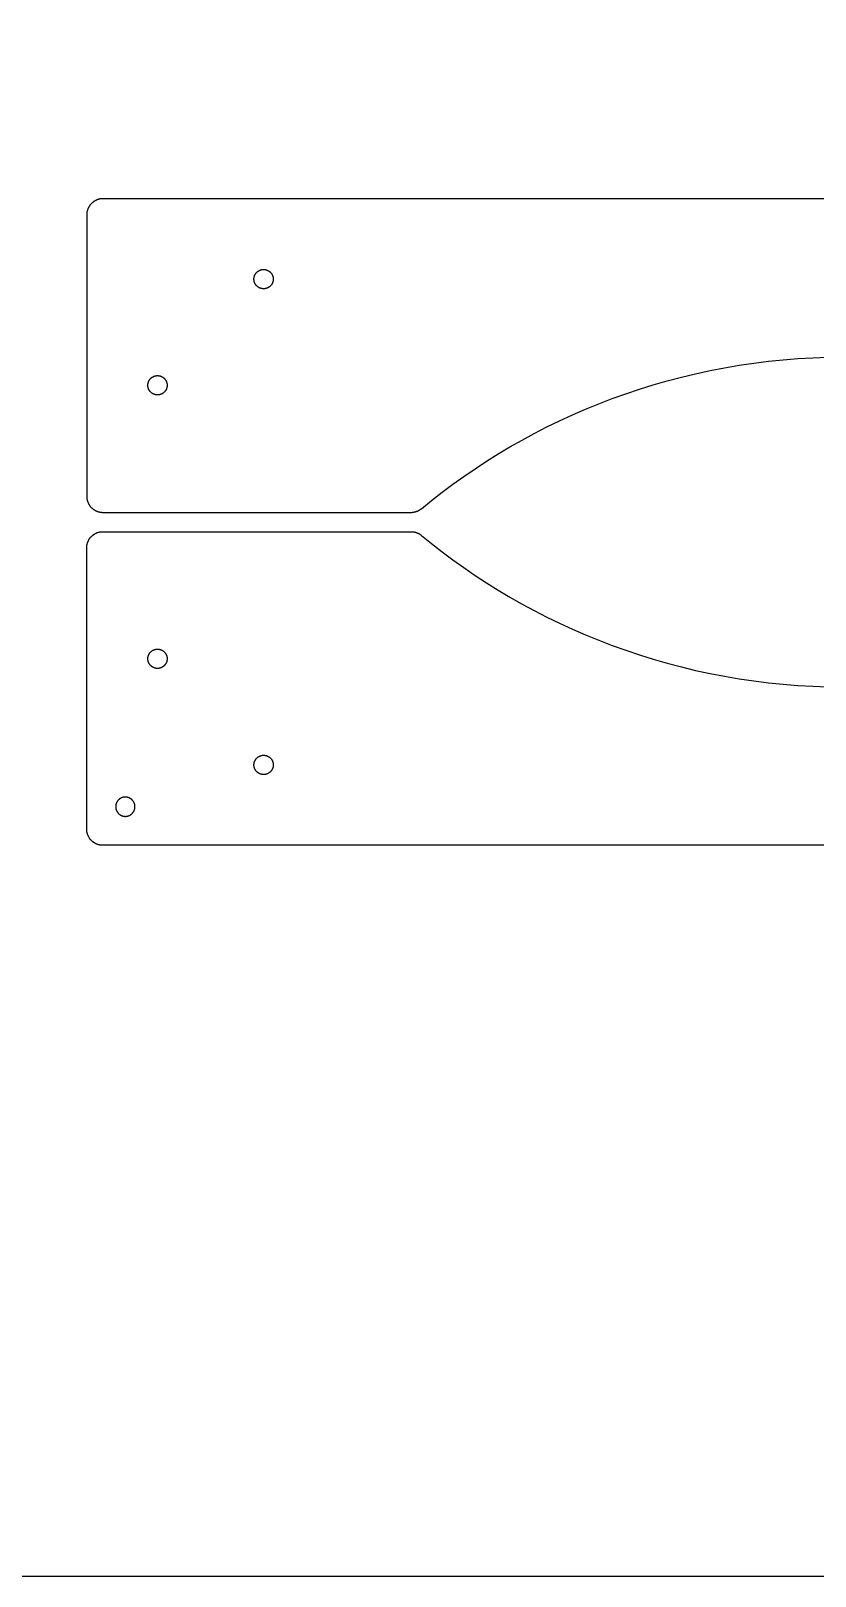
# Model space of a CAD drawing. Header units: millimetres. Extents: x 0 to 1736, y 0 to 1922.
# Drawn here: x 634.9 to 878.8, y 0 to 480.5 of the extents above; entities that cross this region are included whole.
import ezdxf

# ---------------------------------------------------------------- set-up
doc = ezdxf.new("R2010")
doc.units = ezdxf.units.MM
doc.header["$MEASUREMENT"] = 0
doc.layers.add('Default', color=18, linetype='Continuous', true_color=0x000000)

msp = doc.modelspace()

# ---------------------------------------------------------------- linework, layer by layer
at = {"layer": 'Default', "color": 251, "true_color": 0x696969}
msp.add_lwpolyline([(0, 0), (1736, 0), (1736, 961), (0, 961)], close=True, dxfattribs=at)
at = {"layer": 'Default'}
for points in [[(1117.3, 428.31), (657.3, 428.31), (657.19, 428.31), (657.07, 428.31), (656.96, 428.3), (656.85, 428.29), (656.73, 428.28), (656.62, 428.26), (656.5, 428.25), (656.39, 428.23), (656.27, 428.2), (656.15, 428.18), (656.04, 428.15), (655.92, 428.12), (655.8, 428.08), (655.69, 428.05), (655.57, 428), (655.46, 427.96), (655.34, 427.91), (655.23, 427.86), (655.11, 427.81), (655, 427.75), (654.89, 427.69), (654.78, 427.63), (654.67, 427.56), (654.56, 427.5), (654.45, 427.42), (654.35, 427.35), (654.25, 427.27), (654.15, 427.19), (654.05, 427.11), (653.95, 427.02), (653.85, 426.94), (653.76, 426.85), (653.67, 426.75), (653.58, 426.66), (653.5, 426.56), (653.41, 426.46), (653.33, 426.36), (653.26, 426.26), (653.18, 426.15), (653.11, 426.05), (653.04, 425.94), (652.98, 425.83), (652.91, 425.72), (652.86, 425.61), (652.8, 425.49), (652.75, 425.38), (652.7, 425.27), (652.65, 425.15), (652.6, 425.04), (652.56, 424.92), (652.52, 424.8), (652.49, 424.69), (652.46, 424.57), (652.43, 424.45), (652.4, 424.34), (652.38, 424.22), (652.36, 424.1), (652.34, 423.99), (652.33, 423.87), (652.32, 423.76), (652.31, 423.65), (652.3, 423.53), (652.3, 423.42), (652.3, 423.31), (652.3, 335.78), (652.3, 335.67), (652.3, 335.56), (652.31, 335.44), (652.32, 335.33), (652.33, 335.22), (652.34, 335.1), (652.36, 334.99), (652.38, 334.87), (652.4, 334.75), (652.43, 334.64), (652.46, 334.52), (652.49, 334.4), (652.52, 334.29), (652.56, 334.17), (652.6, 334.06), (652.65, 333.94), (652.7, 333.82), (652.75, 333.71), (652.8, 333.6), (652.86, 333.48), (652.91, 333.37), (652.98, 333.26), (653.04, 333.15), (653.11, 333.04), (653.18, 332.94), (653.26, 332.83), (653.33, 332.73), (653.41, 332.63), (653.5, 332.53), (653.58, 332.43), (653.67, 332.34), (653.76, 332.24), (653.85, 332.15), (653.95, 332.07), (654.05, 331.98), (654.15, 331.9), (654.25, 331.82), (654.35, 331.74), (654.45, 331.67), (654.56, 331.6), (654.67, 331.53), (654.78, 331.46), (654.89, 331.4), (655, 331.34), (655.11, 331.28), (655.23, 331.23), (655.34, 331.18), (655.46, 331.13), (655.57, 331.09), (655.69, 331.05), (655.8, 331.01), (655.92, 330.97), (656.04, 330.94), (656.15, 330.91), (656.27, 330.89), (656.39, 330.86), (656.5, 330.84), (656.62, 330.83), (656.73, 330.81), (656.85, 330.8), (656.96, 330.79), (657.07, 330.79), (657.19, 330.78), (657.3, 330.78), (753.17, 330.78), (753.27, 330.78), (753.38, 330.78), (753.48, 330.79), (753.59, 330.8), (753.7, 330.81), (753.81, 330.82), (753.91, 330.84), (754.02, 330.85), (754.13, 330.87), (754.23, 330.9), (754.34, 330.92), (754.44, 330.95), (754.55, 330.98), (754.65, 331.01), (754.76, 331.04), (754.86, 331.08), (754.96, 331.11), (755.06, 331.15), (755.16, 331.2), (755.26, 331.24), (755.36, 331.29), (755.46, 331.34), (755.55, 331.39), (755.65, 331.44), (755.74, 331.49), (755.83, 331.55), (755.92, 331.61), (756.01, 331.67), (756.1, 331.73), (756.19, 331.8), (756.27, 331.86), (756.35, 331.93), (759.54, 334.51), (762.81, 337.05), (766.15, 339.54), (769.56, 341.97), (773.04, 344.36), (776.59, 346.68), (780.21, 348.94), (783.9, 351.14), (787.66, 353.28), (791.48, 355.34), (795.36, 357.34), (799.31, 359.26), (803.31, 361.1), (807.38, 362.87), (811.49, 364.56), (815.67, 366.16), (819.89, 367.68), (824.15, 369.11), (828.47, 370.45), (832.83, 371.7), (837.22, 372.85), (841.65, 373.91), (846.12, 374.88), (850.62, 375.75), (855.14, 376.52), (859.69, 377.18), (864.26, 377.75), (868.85, 378.22), (873.45, 378.58), (878.06, 378.84), (882.68, 379)], [(1117.3, 227.25), (657.3, 227.25), (657.19, 227.25), (657.07, 227.25), (656.96, 227.26), (656.85, 227.27), (656.73, 227.28), (656.62, 227.3), (656.5, 227.31), (656.39, 227.33), (656.27, 227.36), (656.15, 227.38), (656.04, 227.41), (655.92, 227.44), (655.8, 227.48), (655.69, 227.52), (655.57, 227.56), (655.46, 227.6), (655.34, 227.65), (655.23, 227.7), (655.11, 227.75), (655, 227.81), (654.89, 227.87), (654.78, 227.93), (654.67, 228), (654.56, 228.06), (654.45, 228.14), (654.35, 228.21), (654.25, 228.29), (654.15, 228.37), (654.05, 228.45), (653.95, 228.54), (653.85, 228.62), (653.76, 228.71), (653.67, 228.81), (653.58, 228.9), (653.5, 229), (653.41, 229.1), (653.33, 229.2), (653.26, 229.3), (653.18, 229.41), (653.11, 229.51), (653.04, 229.62), (652.98, 229.73), (652.91, 229.84), (652.86, 229.95), (652.8, 230.07), (652.75, 230.18), (652.7, 230.29), (652.65, 230.41), (652.6, 230.52), (652.56, 230.64), (652.52, 230.76), (652.49, 230.87), (652.46, 230.99), (652.43, 231.11), (652.4, 231.22), (652.38, 231.34), (652.36, 231.46), (652.34, 231.57), (652.33, 231.69), (652.32, 231.8), (652.31, 231.91), (652.3, 232.03), (652.3, 232.14), (652.3, 232.25), (652.3, 319.78), (652.3, 319.89), (652.3, 320), (652.31, 320.12), (652.32, 320.23), (652.33, 320.34), (652.34, 320.46), (652.36, 320.57), (652.38, 320.69), (652.4, 320.81), (652.43, 320.92), (652.46, 321.04), (652.49, 321.16), (652.52, 321.27), (652.56, 321.39), (652.6, 321.51), (652.65, 321.62), (652.7, 321.74), (652.75, 321.85), (652.8, 321.96), (652.86, 322.08), (652.91, 322.19), (652.98, 322.3), (653.04, 322.41), (653.11, 322.52), (653.18, 322.62), (653.26, 322.73), (653.33, 322.83), (653.41, 322.93), (653.5, 323.03), (653.58, 323.13), (653.67, 323.22), (653.76, 323.32), (653.85, 323.41), (653.95, 323.49), (654.05, 323.58), (654.15, 323.66), (654.25, 323.74), (654.35, 323.82), (654.45, 323.89), (654.56, 323.97), (654.67, 324.03), (654.78, 324.1), (654.89, 324.16), (655, 324.22), (655.11, 324.28), (655.23, 324.33), (655.34, 324.38), (655.46, 324.43), (655.57, 324.47), (655.69, 324.51), (655.8, 324.55), (655.92, 324.59), (656.04, 324.62), (656.15, 324.65), (656.27, 324.67), (656.39, 324.7), (656.5, 324.72), (656.62, 324.73), (656.73, 324.75), (656.85, 324.76), (656.96, 324.77), (657.07, 324.78), (657.19, 324.78), (657.3, 324.78), (753.17, 324.78), (753.27, 324.78), (753.38, 324.78), (753.48, 324.77), (753.59, 324.76), (753.7, 324.75), (753.81, 324.74), (753.91, 324.72), (754.02, 324.71), (754.13, 324.69), (754.23, 324.67), (754.34, 324.64), (754.44, 324.61), (754.55, 324.59), (754.65, 324.55), (754.76, 324.52), (754.86, 324.49), (754.96, 324.45), (755.06, 324.41), (755.16, 324.36), (755.26, 324.32), (755.36, 324.27), (755.46, 324.22), (755.55, 324.17), (755.65, 324.12), (755.74, 324.07), (755.83, 324.01), (755.92, 323.95), (756.01, 323.89), (756.1, 323.83), (756.19, 323.77), (756.27, 323.7), (756.35, 323.63), (759.54, 321.05), (762.81, 318.51), (766.15, 316.02), (769.56, 313.59), (773.04, 311.2), (776.59, 308.88), (780.21, 306.62), (783.9, 304.42), (787.66, 302.28), (791.48, 300.22), (795.36, 298.22), (799.31, 296.3), (803.31, 294.46), (807.38, 292.69), (811.49, 291), (815.67, 289.4), (819.89, 287.88), (824.15, 286.45), (828.47, 285.11), (832.83, 283.86), (837.22, 282.71), (841.65, 281.65), (846.12, 280.68), (850.62, 279.81), (855.14, 279.04), (859.69, 278.38), (864.26, 277.81), (868.85, 277.34), (873.45, 276.98), (878.06, 276.72), (882.68, 276.57)]]:
    msp.add_lwpolyline(points, dxfattribs=at)
for points in [[(707.3, 406.31), (707.36, 406.31), (707.43, 406.31), (707.5, 406.3), (707.57, 406.3), (707.63, 406.29), (707.7, 406.28), (707.77, 406.27), (707.84, 406.26), (707.91, 406.25), (707.98, 406.23), (708.05, 406.21), (708.12, 406.2), (708.19, 406.17), (708.26, 406.15), (708.33, 406.13), (708.4, 406.1), (708.47, 406.07), (708.54, 406.04), (708.61, 406.01), (708.67, 405.98), (708.74, 405.94), (708.81, 405.9), (708.87, 405.86), (708.94, 405.82), (709, 405.78), (709.07, 405.73), (709.13, 405.69), (709.19, 405.64), (709.25, 405.59), (709.31, 405.54), (709.36, 405.49), (709.42, 405.43), (709.47, 405.38), (709.52, 405.32), (709.58, 405.26), (709.63, 405.2), (709.67, 405.14), (709.72, 405.08), (709.76, 405.02), (709.81, 404.95), (709.85, 404.89), (709.89, 404.82), (709.93, 404.76), (709.96, 404.69), (710, 404.62), (710.03, 404.55), (710.06, 404.48), (710.09, 404.42), (710.11, 404.35), (710.14, 404.28), (710.16, 404.21), (710.18, 404.14), (710.2, 404.07), (710.22, 404), (710.23, 403.93), (710.25, 403.86), (710.26, 403.79), (710.27, 403.72), (710.28, 403.65), (710.28, 403.58), (710.29, 403.51), (710.29, 403.44), (710.3, 403.38), (710.3, 403.31), (710.3, 403.24), (710.29, 403.18), (710.29, 403.11), (710.28, 403.04), (710.28, 402.97), (710.27, 402.9), (710.26, 402.83), (710.25, 402.77), (710.23, 402.7), (710.22, 402.63), (710.2, 402.56), (710.18, 402.49), (710.16, 402.42), (710.14, 402.35), (710.11, 402.28), (710.09, 402.21), (710.06, 402.14), (710.03, 402.07), (710, 402), (709.96, 401.93), (709.93, 401.87), (709.89, 401.8), (709.85, 401.73), (709.81, 401.67), (709.76, 401.61), (709.72, 401.54), (709.67, 401.48), (709.63, 401.42), (709.58, 401.36), (709.52, 401.3), (709.47, 401.25), (709.42, 401.19), (709.36, 401.14), (709.31, 401.08), (709.25, 401.03), (709.19, 400.98), (709.13, 400.93), (709.07, 400.89), (709, 400.84), (708.94, 400.8), (708.87, 400.76), (708.81, 400.72), (708.74, 400.68), (708.67, 400.65), (708.61, 400.61), (708.54, 400.58), (708.47, 400.55), (708.4, 400.52), (708.33, 400.5), (708.26, 400.47), (708.19, 400.45), (708.12, 400.43), (708.05, 400.41), (707.98, 400.39), (707.91, 400.37), (707.84, 400.36), (707.77, 400.35), (707.7, 400.34), (707.63, 400.33), (707.57, 400.32), (707.5, 400.32), (707.43, 400.31), (707.36, 400.31), (707.3, 400.31), (707.23, 400.31), (707.16, 400.31), (707.1, 400.32), (707.03, 400.32), (706.96, 400.33), (706.89, 400.34), (706.82, 400.35), (706.75, 400.36), (706.68, 400.37), (706.61, 400.39), (706.54, 400.41), (706.47, 400.43), (706.4, 400.45), (706.33, 400.47), (706.26, 400.5), (706.19, 400.52), (706.12, 400.55), (706.05, 400.58), (705.99, 400.61), (705.92, 400.65), (705.85, 400.68), (705.79, 400.72), (705.72, 400.76), (705.66, 400.8), (705.59, 400.84), (705.53, 400.89), (705.47, 400.93), (705.41, 400.98), (705.35, 401.03), (705.29, 401.08), (705.23, 401.14), (705.18, 401.19), (705.12, 401.25), (705.07, 401.3), (705.02, 401.36), (704.97, 401.42), (704.92, 401.48), (704.87, 401.54), (704.83, 401.61), (704.79, 401.67), (704.74, 401.73), (704.71, 401.8), (704.67, 401.87), (704.63, 401.93), (704.6, 402), (704.57, 402.07), (704.54, 402.14), (704.51, 402.21), (704.48, 402.28), (704.46, 402.35), (704.43, 402.42), (704.41, 402.49), (704.39, 402.56), (704.38, 402.63), (704.36, 402.7), (704.35, 402.77), (704.33, 402.83), (704.32, 402.9), (704.32, 402.97), (704.31, 403.04), (704.3, 403.11), (704.3, 403.18), (704.3, 403.24), (704.3, 403.31), (704.3, 403.38), (704.3, 403.44), (704.3, 403.51), (704.31, 403.58), (704.32, 403.65), (704.32, 403.72), (704.33, 403.79), (704.35, 403.86), (704.36, 403.93), (704.38, 404), (704.39, 404.07), (704.41, 404.14), (704.43, 404.21), (704.46, 404.28), (704.48, 404.35), (704.51, 404.42), (704.54, 404.48), (704.57, 404.55), (704.6, 404.62), (704.63, 404.69), (704.67, 404.76), (704.71, 404.82), (704.74, 404.89), (704.79, 404.95), (704.83, 405.02), (704.87, 405.08), (704.92, 405.14), (704.97, 405.2), (705.02, 405.26), (705.07, 405.32), (705.12, 405.38), (705.18, 405.43), (705.23, 405.49), (705.29, 405.54), (705.35, 405.59), (705.41, 405.64), (705.47, 405.69), (705.53, 405.73), (705.59, 405.78), (705.66, 405.82), (705.72, 405.86), (705.79, 405.9), (705.85, 405.94), (705.92, 405.98), (705.99, 406.01), (706.05, 406.04), (706.12, 406.07), (706.19, 406.1), (706.26, 406.13), (706.33, 406.15), (706.4, 406.17), (706.47, 406.2), (706.54, 406.21), (706.61, 406.23), (706.68, 406.25), (706.75, 406.26), (706.82, 406.27), (706.89, 406.28), (706.96, 406.29), (707.03, 406.3), (707.1, 406.3), (707.16, 406.31), (707.23, 406.31)], [(674.3, 373.31), (674.36, 373.31), (674.43, 373.31), (674.5, 373.3), (674.57, 373.3), (674.63, 373.29), (674.7, 373.28), (674.77, 373.27), (674.84, 373.26), (674.91, 373.25), (674.98, 373.23), (675.05, 373.21), (675.12, 373.2), (675.19, 373.17), (675.26, 373.15), (675.33, 373.13), (675.4, 373.1), (675.47, 373.07), (675.54, 373.04), (675.61, 373.01), (675.67, 372.98), (675.74, 372.94), (675.81, 372.9), (675.87, 372.86), (675.94, 372.82), (676, 372.78), (676.07, 372.73), (676.13, 372.69), (676.19, 372.64), (676.25, 372.59), (676.31, 372.54), (676.36, 372.49), (676.42, 372.43), (676.47, 372.38), (676.52, 372.32), (676.58, 372.26), (676.63, 372.2), (676.67, 372.14), (676.72, 372.08), (676.76, 372.02), (676.81, 371.95), (676.85, 371.89), (676.89, 371.82), (676.93, 371.76), (676.96, 371.69), (677, 371.62), (677.03, 371.55), (677.06, 371.48), (677.09, 371.42), (677.11, 371.35), (677.14, 371.28), (677.16, 371.21), (677.18, 371.14), (677.2, 371.07), (677.22, 371), (677.23, 370.93), (677.25, 370.86), (677.26, 370.79), (677.27, 370.72), (677.28, 370.65), (677.28, 370.58), (677.29, 370.51), (677.29, 370.44), (677.3, 370.38), (677.3, 370.31), (677.3, 370.24), (677.29, 370.18), (677.29, 370.11), (677.28, 370.04), (677.28, 369.97), (677.27, 369.9), (677.26, 369.83), (677.25, 369.77), (677.23, 369.7), (677.22, 369.63), (677.2, 369.56), (677.18, 369.49), (677.16, 369.42), (677.14, 369.35), (677.11, 369.28), (677.09, 369.21), (677.06, 369.14), (677.03, 369.07), (677, 369), (676.96, 368.93), (676.93, 368.87), (676.89, 368.8), (676.85, 368.73), (676.81, 368.67), (676.76, 368.61), (676.72, 368.54), (676.67, 368.48), (676.63, 368.42), (676.58, 368.36), (676.52, 368.3), (676.47, 368.25), (676.42, 368.19), (676.36, 368.14), (676.31, 368.08), (676.25, 368.03), (676.19, 367.98), (676.13, 367.93), (676.07, 367.89), (676, 367.84), (675.94, 367.8), (675.87, 367.76), (675.81, 367.72), (675.74, 367.68), (675.67, 367.65), (675.61, 367.61), (675.54, 367.58), (675.47, 367.55), (675.4, 367.52), (675.33, 367.5), (675.26, 367.47), (675.19, 367.45), (675.12, 367.43), (675.05, 367.41), (674.98, 367.39), (674.91, 367.37), (674.84, 367.36), (674.77, 367.35), (674.7, 367.34), (674.63, 367.33), (674.57, 367.32), (674.5, 367.32), (674.43, 367.31), (674.36, 367.31), (674.3, 367.31), (674.23, 367.31), (674.16, 367.31), (674.1, 367.32), (674.03, 367.32), (673.96, 367.33), (673.89, 367.34), (673.82, 367.35), (673.75, 367.36), (673.68, 367.37), (673.61, 367.39), (673.54, 367.41), (673.47, 367.43), (673.4, 367.45), (673.33, 367.47), (673.26, 367.5), (673.19, 367.52), (673.12, 367.55), (673.05, 367.58), (672.99, 367.61), (672.92, 367.65), (672.85, 367.68), (672.79, 367.72), (672.72, 367.76), (672.66, 367.8), (672.59, 367.84), (672.53, 367.89), (672.47, 367.93), (672.41, 367.98), (672.35, 368.03), (672.29, 368.08), (672.23, 368.14), (672.18, 368.19), (672.12, 368.25), (672.07, 368.3), (672.02, 368.36), (671.97, 368.42), (671.92, 368.48), (671.87, 368.54), (671.83, 368.61), (671.79, 368.67), (671.74, 368.73), (671.71, 368.8), (671.67, 368.87), (671.63, 368.93), (671.6, 369), (671.57, 369.07), (671.54, 369.14), (671.51, 369.21), (671.48, 369.28), (671.46, 369.35), (671.43, 369.42), (671.41, 369.49), (671.39, 369.56), (671.38, 369.63), (671.36, 369.7), (671.35, 369.77), (671.33, 369.83), (671.32, 369.9), (671.32, 369.97), (671.31, 370.04), (671.3, 370.11), (671.3, 370.18), (671.3, 370.24), (671.3, 370.31), (671.3, 370.38), (671.3, 370.44), (671.3, 370.51), (671.31, 370.58), (671.32, 370.65), (671.32, 370.72), (671.33, 370.79), (671.35, 370.86), (671.36, 370.93), (671.38, 371), (671.39, 371.07), (671.41, 371.14), (671.43, 371.21), (671.46, 371.28), (671.48, 371.35), (671.51, 371.42), (671.54, 371.48), (671.57, 371.55), (671.6, 371.62), (671.63, 371.69), (671.67, 371.76), (671.71, 371.82), (671.74, 371.89), (671.79, 371.95), (671.83, 372.02), (671.87, 372.08), (671.92, 372.14), (671.97, 372.2), (672.02, 372.26), (672.07, 372.32), (672.12, 372.38), (672.18, 372.43), (672.23, 372.49), (672.29, 372.54), (672.35, 372.59), (672.41, 372.64), (672.47, 372.69), (672.53, 372.73), (672.59, 372.78), (672.66, 372.82), (672.72, 372.86), (672.79, 372.9), (672.85, 372.94), (672.92, 372.98), (672.99, 373.01), (673.05, 373.04), (673.12, 373.07), (673.19, 373.1), (673.26, 373.13), (673.33, 373.15), (673.4, 373.17), (673.47, 373.2), (673.54, 373.21), (673.61, 373.23), (673.68, 373.25), (673.75, 373.26), (673.82, 373.27), (673.89, 373.28), (673.96, 373.29), (674.03, 373.3), (674.1, 373.3), (674.16, 373.31), (674.23, 373.31)], [(674.3, 288.25), (674.36, 288.25), (674.43, 288.25), (674.5, 288.24), (674.57, 288.24), (674.63, 288.23), (674.7, 288.22), (674.77, 288.21), (674.84, 288.2), (674.91, 288.19), (674.98, 288.17), (675.05, 288.15), (675.12, 288.13), (675.19, 288.11), (675.26, 288.09), (675.33, 288.07), (675.4, 288.04), (675.47, 288.01), (675.54, 287.98), (675.61, 287.95), (675.67, 287.91), (675.74, 287.88), (675.81, 287.84), (675.87, 287.8), (675.94, 287.76), (676, 287.72), (676.07, 287.67), (676.13, 287.63), (676.19, 287.58), (676.25, 287.53), (676.31, 287.48), (676.36, 287.43), (676.42, 287.37), (676.47, 287.32), (676.52, 287.26), (676.58, 287.2), (676.63, 287.14), (676.67, 287.08), (676.72, 287.02), (676.76, 286.96), (676.81, 286.89), (676.85, 286.83), (676.89, 286.76), (676.93, 286.69), (676.96, 286.63), (677, 286.56), (677.03, 286.49), (677.06, 286.42), (677.09, 286.35), (677.11, 286.28), (677.14, 286.21), (677.16, 286.15), (677.18, 286.08), (677.2, 286.01), (677.22, 285.94), (677.23, 285.87), (677.25, 285.8), (677.26, 285.73), (677.27, 285.66), (677.28, 285.59), (677.28, 285.52), (677.29, 285.45), (677.29, 285.38), (677.3, 285.32), (677.3, 285.25), (677.3, 285.18), (677.29, 285.12), (677.29, 285.05), (677.28, 284.98), (677.28, 284.91), (677.27, 284.84), (677.26, 284.77), (677.25, 284.7), (677.23, 284.63), (677.22, 284.56), (677.2, 284.49), (677.18, 284.42), (677.16, 284.35), (677.14, 284.28), (677.11, 284.21), (677.09, 284.15), (677.06, 284.08), (677.03, 284.01), (677, 283.94), (676.96, 283.87), (676.93, 283.8), (676.89, 283.74), (676.85, 283.67), (676.81, 283.61), (676.76, 283.54), (676.72, 283.48), (676.67, 283.42), (676.63, 283.36), (676.58, 283.3), (676.52, 283.24), (676.47, 283.18), (676.42, 283.13), (676.36, 283.07), (676.31, 283.02), (676.25, 282.97), (676.19, 282.92), (676.13, 282.87), (676.07, 282.83), (676, 282.78), (675.94, 282.74), (675.87, 282.7), (675.81, 282.66), (675.74, 282.62), (675.67, 282.58), (675.61, 282.55), (675.54, 282.52), (675.47, 282.49), (675.4, 282.46), (675.33, 282.43), (675.26, 282.41), (675.19, 282.39), (675.12, 282.37), (675.05, 282.35), (674.98, 282.33), (674.91, 282.31), (674.84, 282.3), (674.77, 282.29), (674.7, 282.28), (674.63, 282.27), (674.57, 282.26), (674.5, 282.26), (674.43, 282.25), (674.36, 282.25), (674.3, 282.25), (674.23, 282.25), (674.16, 282.25), (674.1, 282.26), (674.03, 282.26), (673.96, 282.27), (673.89, 282.28), (673.82, 282.29), (673.75, 282.3), (673.68, 282.31), (673.61, 282.33), (673.54, 282.35), (673.47, 282.37), (673.4, 282.39), (673.33, 282.41), (673.26, 282.43), (673.19, 282.46), (673.12, 282.49), (673.05, 282.52), (672.99, 282.55), (672.92, 282.58), (672.85, 282.62), (672.79, 282.66), (672.72, 282.7), (672.66, 282.74), (672.59, 282.78), (672.53, 282.83), (672.47, 282.87), (672.41, 282.92), (672.35, 282.97), (672.29, 283.02), (672.23, 283.07), (672.18, 283.13), (672.12, 283.18), (672.07, 283.24), (672.02, 283.3), (671.97, 283.36), (671.92, 283.42), (671.87, 283.48), (671.83, 283.54), (671.79, 283.61), (671.74, 283.67), (671.71, 283.74), (671.67, 283.8), (671.63, 283.87), (671.6, 283.94), (671.57, 284.01), (671.54, 284.08), (671.51, 284.15), (671.48, 284.21), (671.46, 284.28), (671.43, 284.35), (671.41, 284.42), (671.39, 284.49), (671.38, 284.56), (671.36, 284.63), (671.35, 284.7), (671.33, 284.77), (671.32, 284.84), (671.32, 284.91), (671.31, 284.98), (671.3, 285.05), (671.3, 285.12), (671.3, 285.18), (671.3, 285.25), (671.3, 285.32), (671.3, 285.38), (671.3, 285.45), (671.31, 285.52), (671.32, 285.59), (671.32, 285.66), (671.33, 285.73), (671.35, 285.8), (671.36, 285.87), (671.38, 285.94), (671.39, 286.01), (671.41, 286.08), (671.43, 286.15), (671.46, 286.21), (671.48, 286.28), (671.51, 286.35), (671.54, 286.42), (671.57, 286.49), (671.6, 286.56), (671.63, 286.63), (671.67, 286.69), (671.71, 286.76), (671.74, 286.83), (671.79, 286.89), (671.83, 286.96), (671.87, 287.02), (671.92, 287.08), (671.97, 287.14), (672.02, 287.2), (672.07, 287.26), (672.12, 287.32), (672.18, 287.37), (672.23, 287.43), (672.29, 287.48), (672.35, 287.53), (672.41, 287.58), (672.47, 287.63), (672.53, 287.67), (672.59, 287.72), (672.66, 287.76), (672.72, 287.8), (672.79, 287.84), (672.85, 287.88), (672.92, 287.91), (672.99, 287.95), (673.05, 287.98), (673.12, 288.01), (673.19, 288.04), (673.26, 288.07), (673.33, 288.09), (673.4, 288.11), (673.47, 288.13), (673.54, 288.15), (673.61, 288.17), (673.68, 288.19), (673.75, 288.2), (673.82, 288.21), (673.89, 288.22), (673.96, 288.23), (674.03, 288.24), (674.1, 288.24), (674.16, 288.25), (674.23, 288.25)], [(707.3, 255.25), (707.36, 255.25), (707.43, 255.25), (707.5, 255.24), (707.57, 255.24), (707.63, 255.23), (707.7, 255.22), (707.77, 255.21), (707.84, 255.2), (707.91, 255.19), (707.98, 255.17), (708.05, 255.15), (708.12, 255.13), (708.19, 255.11), (708.26, 255.09), (708.33, 255.07), (708.4, 255.04), (708.47, 255.01), (708.54, 254.98), (708.61, 254.95), (708.67, 254.91), (708.74, 254.88), (708.81, 254.84), (708.87, 254.8), (708.94, 254.76), (709, 254.72), (709.07, 254.67), (709.13, 254.63), (709.19, 254.58), (709.25, 254.53), (709.31, 254.48), (709.36, 254.43), (709.42, 254.37), (709.47, 254.32), (709.52, 254.26), (709.58, 254.2), (709.63, 254.14), (709.67, 254.08), (709.72, 254.02), (709.76, 253.96), (709.81, 253.89), (709.85, 253.83), (709.89, 253.76), (709.93, 253.69), (709.96, 253.63), (710, 253.56), (710.03, 253.49), (710.06, 253.42), (710.09, 253.35), (710.11, 253.28), (710.14, 253.21), (710.16, 253.15), (710.18, 253.08), (710.2, 253.01), (710.22, 252.94), (710.23, 252.87), (710.25, 252.8), (710.26, 252.73), (710.27, 252.66), (710.28, 252.59), (710.28, 252.52), (710.29, 252.45), (710.29, 252.38), (710.3, 252.32), (710.3, 252.25), (710.3, 252.18), (710.29, 252.12), (710.29, 252.05), (710.28, 251.98), (710.28, 251.91), (710.27, 251.84), (710.26, 251.77), (710.25, 251.7), (710.23, 251.63), (710.22, 251.56), (710.2, 251.49), (710.18, 251.42), (710.16, 251.35), (710.14, 251.28), (710.11, 251.21), (710.09, 251.15), (710.06, 251.08), (710.03, 251.01), (710, 250.94), (709.96, 250.87), (709.93, 250.8), (709.89, 250.74), (709.85, 250.67), (709.81, 250.61), (709.76, 250.54), (709.72, 250.48), (709.67, 250.42), (709.63, 250.36), (709.58, 250.3), (709.52, 250.24), (709.47, 250.18), (709.42, 250.13), (709.36, 250.07), (709.31, 250.02), (709.25, 249.97), (709.19, 249.92), (709.13, 249.87), (709.07, 249.83), (709, 249.78), (708.94, 249.74), (708.87, 249.7), (708.81, 249.66), (708.74, 249.62), (708.67, 249.58), (708.61, 249.55), (708.54, 249.52), (708.47, 249.49), (708.4, 249.46), (708.33, 249.43), (708.26, 249.41), (708.19, 249.39), (708.12, 249.37), (708.05, 249.35), (707.98, 249.33), (707.91, 249.31), (707.84, 249.3), (707.77, 249.29), (707.7, 249.28), (707.63, 249.27), (707.57, 249.26), (707.5, 249.26), (707.43, 249.25), (707.36, 249.25), (707.3, 249.25), (707.23, 249.25), (707.16, 249.25), (707.1, 249.26), (707.03, 249.26), (706.96, 249.27), (706.89, 249.28), (706.82, 249.29), (706.75, 249.3), (706.68, 249.31), (706.61, 249.33), (706.54, 249.35), (706.47, 249.37), (706.4, 249.39), (706.33, 249.41), (706.26, 249.43), (706.19, 249.46), (706.12, 249.49), (706.05, 249.52), (705.99, 249.55), (705.92, 249.58), (705.85, 249.62), (705.79, 249.66), (705.72, 249.7), (705.66, 249.74), (705.59, 249.78), (705.53, 249.83), (705.47, 249.87), (705.41, 249.92), (705.35, 249.97), (705.29, 250.02), (705.23, 250.07), (705.18, 250.13), (705.12, 250.18), (705.07, 250.24), (705.02, 250.3), (704.97, 250.36), (704.92, 250.42), (704.87, 250.48), (704.83, 250.54), (704.79, 250.61), (704.74, 250.67), (704.71, 250.74), (704.67, 250.8), (704.63, 250.87), (704.6, 250.94), (704.57, 251.01), (704.54, 251.08), (704.51, 251.15), (704.48, 251.21), (704.46, 251.28), (704.43, 251.35), (704.41, 251.42), (704.39, 251.49), (704.38, 251.56), (704.36, 251.63), (704.35, 251.7), (704.33, 251.77), (704.32, 251.84), (704.32, 251.91), (704.31, 251.98), (704.3, 252.05), (704.3, 252.12), (704.3, 252.18), (704.3, 252.25), (704.3, 252.32), (704.3, 252.38), (704.3, 252.45), (704.31, 252.52), (704.32, 252.59), (704.32, 252.66), (704.33, 252.73), (704.35, 252.8), (704.36, 252.87), (704.38, 252.94), (704.39, 253.01), (704.41, 253.08), (704.43, 253.15), (704.46, 253.21), (704.48, 253.28), (704.51, 253.35), (704.54, 253.42), (704.57, 253.49), (704.6, 253.56), (704.63, 253.63), (704.67, 253.69), (704.71, 253.76), (704.74, 253.83), (704.79, 253.89), (704.83, 253.96), (704.87, 254.02), (704.92, 254.08), (704.97, 254.14), (705.02, 254.2), (705.07, 254.26), (705.12, 254.32), (705.18, 254.37), (705.23, 254.43), (705.29, 254.48), (705.35, 254.53), (705.41, 254.58), (705.47, 254.63), (705.53, 254.67), (705.59, 254.72), (705.66, 254.76), (705.72, 254.8), (705.79, 254.84), (705.85, 254.88), (705.92, 254.91), (705.99, 254.95), (706.05, 254.98), (706.12, 255.01), (706.19, 255.04), (706.26, 255.07), (706.33, 255.09), (706.4, 255.11), (706.47, 255.13), (706.54, 255.15), (706.61, 255.17), (706.68, 255.19), (706.75, 255.2), (706.82, 255.21), (706.89, 255.22), (706.96, 255.23), (707.03, 255.24), (707.1, 255.24), (707.16, 255.25), (707.23, 255.25)], [(667.3, 239.25), (667.3, 239.32), (667.29, 239.38), (667.29, 239.45), (667.28, 239.52), (667.28, 239.59), (667.27, 239.66), (667.26, 239.73), (667.25, 239.8), (667.23, 239.87), (667.22, 239.94), (667.2, 240.01), (667.18, 240.08), (667.16, 240.15), (667.14, 240.21), (667.11, 240.28), (667.09, 240.35), (667.06, 240.42), (667.03, 240.49), (667, 240.56), (666.96, 240.63), (666.93, 240.69), (666.89, 240.76), (666.85, 240.83), (666.81, 240.89), (666.76, 240.96), (666.72, 241.02), (666.67, 241.08), (666.63, 241.14), (666.58, 241.2), (666.52, 241.26), (666.47, 241.32), (666.42, 241.37), (666.36, 241.43), (666.31, 241.48), (666.25, 241.53), (666.19, 241.58), (666.13, 241.63), (666.07, 241.67), (666, 241.72), (665.94, 241.76), (665.87, 241.8), (665.81, 241.84), (665.74, 241.88), (665.67, 241.91), (665.61, 241.95), (665.54, 241.98), (665.47, 242.01), (665.4, 242.04), (665.33, 242.07), (665.26, 242.09), (665.19, 242.11), (665.12, 242.13), (665.05, 242.15), (664.98, 242.17), (664.91, 242.19), (664.84, 242.2), (664.77, 242.21), (664.7, 242.22), (664.63, 242.23), (664.57, 242.24), (664.5, 242.24), (664.43, 242.25), (664.36, 242.25), (664.3, 242.25), (664.23, 242.25), (664.16, 242.25), (664.1, 242.24), (664.03, 242.24), (663.96, 242.23), (663.89, 242.22), (663.82, 242.21), (663.75, 242.2), (663.68, 242.19), (663.61, 242.17), (663.54, 242.15), (663.47, 242.13), (663.4, 242.11), (663.33, 242.09), (663.26, 242.07), (663.19, 242.04), (663.12, 242.01), (663.05, 241.98), (662.99, 241.95), (662.92, 241.91), (662.85, 241.88), (662.79, 241.84), (662.72, 241.8), (662.66, 241.76), (662.59, 241.72), (662.53, 241.67), (662.47, 241.63), (662.41, 241.58), (662.35, 241.53), (662.29, 241.48), (662.23, 241.43), (662.18, 241.37), (662.12, 241.32), (662.07, 241.26), (662.02, 241.2), (661.97, 241.14), (661.92, 241.08), (661.87, 241.02), (661.83, 240.96), (661.79, 240.89), (661.74, 240.83), (661.71, 240.76), (661.67, 240.69), (661.63, 240.63), (661.6, 240.56), (661.57, 240.49), (661.54, 240.42), (661.51, 240.35), (661.48, 240.28), (661.46, 240.21), (661.43, 240.15), (661.41, 240.08), (661.39, 240.01), (661.38, 239.94), (661.36, 239.87), (661.35, 239.8), (661.33, 239.73), (661.32, 239.66), (661.32, 239.59), (661.31, 239.52), (661.3, 239.45), (661.3, 239.38), (661.3, 239.32), (661.3, 239.25), (661.3, 239.18), (661.3, 239.12), (661.3, 239.05), (661.31, 238.98), (661.32, 238.91), (661.32, 238.84), (661.33, 238.77), (661.35, 238.7), (661.36, 238.63), (661.38, 238.56), (661.39, 238.49), (661.41, 238.42), (661.43, 238.35), (661.46, 238.28), (661.48, 238.21), (661.51, 238.15), (661.54, 238.08), (661.57, 238.01), (661.6, 237.94), (661.63, 237.87), (661.67, 237.8), (661.71, 237.74), (661.74, 237.67), (661.79, 237.61), (661.83, 237.54), (661.87, 237.48), (661.92, 237.42), (661.97, 237.36), (662.02, 237.3), (662.07, 237.24), (662.12, 237.18), (662.18, 237.13), (662.23, 237.07), (662.29, 237.02), (662.35, 236.97), (662.41, 236.92), (662.47, 236.87), (662.53, 236.83), (662.59, 236.78), (662.66, 236.74), (662.72, 236.7), (662.79, 236.66), (662.85, 236.62), (662.92, 236.58), (662.99, 236.55), (663.05, 236.52), (663.12, 236.49), (663.19, 236.46), (663.26, 236.43), (663.33, 236.41), (663.4, 236.39), (663.47, 236.37), (663.54, 236.35), (663.61, 236.33), (663.68, 236.31), (663.75, 236.3), (663.82, 236.29), (663.89, 236.28), (663.96, 236.27), (664.03, 236.26), (664.1, 236.26), (664.16, 236.25), (664.23, 236.25), (664.3, 236.25), (664.36, 236.25), (664.43, 236.25), (664.5, 236.26), (664.57, 236.26), (664.63, 236.27), (664.7, 236.28), (664.77, 236.29), (664.84, 236.3), (664.91, 236.31), (664.98, 236.33), (665.05, 236.35), (665.12, 236.37), (665.19, 236.39), (665.26, 236.41), (665.33, 236.43), (665.4, 236.46), (665.47, 236.49), (665.54, 236.52), (665.61, 236.55), (665.67, 236.58), (665.74, 236.62), (665.81, 236.66), (665.87, 236.7), (665.94, 236.74), (666, 236.78), (666.07, 236.83), (666.13, 236.87), (666.19, 236.92), (666.25, 236.97), (666.31, 237.02), (666.36, 237.07), (666.42, 237.13), (666.47, 237.18), (666.52, 237.24), (666.58, 237.3), (666.63, 237.36), (666.67, 237.42), (666.72, 237.48), (666.76, 237.54), (666.81, 237.61), (666.85, 237.67), (666.89, 237.74), (666.93, 237.8), (666.96, 237.87), (667, 237.94), (667.03, 238.01), (667.06, 238.08), (667.09, 238.15), (667.11, 238.21), (667.14, 238.28), (667.16, 238.35), (667.18, 238.42), (667.2, 238.49), (667.22, 238.56), (667.23, 238.63), (667.25, 238.7), (667.26, 238.77), (667.27, 238.84), (667.28, 238.91), (667.28, 238.98), (667.29, 239.05), (667.29, 239.12), (667.3, 239.18)]]:
    msp.add_lwpolyline(points, close=True, dxfattribs=at)

doc.saveas('drawing.dxf')
